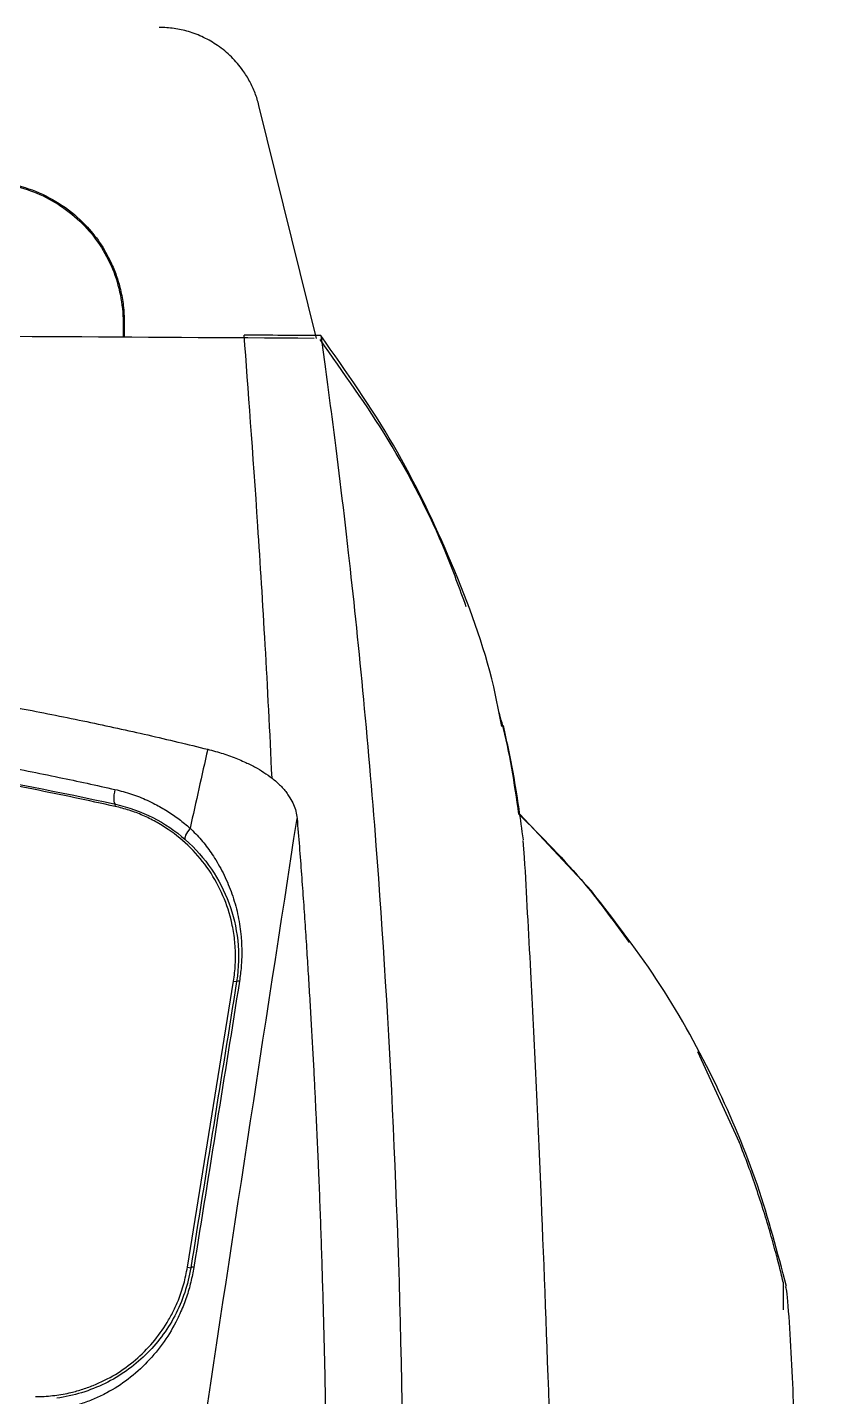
# Model space of a CAD drawing. Header units: millimetres. Extents: x 123.5 to 144.3, y 105.4 to 121.6.
# Drawn here: x 129.34 to 130.187, y 116.794 to 118.262 of the extents above; entities that cross this region are included whole.
import ezdxf

# ---------------------------------------------------------------- set-up
doc = ezdxf.new("R2010")
doc.units = ezdxf.units.MM

msp = doc.modelspace()

# ---------------------------------------------------------------- linework, layer by layer
at = {"color": 7, "linetype": 'Continuous'}
for p, q in [((129.6503, 117.9283), (129.5886, 118.1782)), ((129.4429, 117.9456), (129.4429, 117.9299)), ((129.4442, 117.9456), (129.4442, 117.9299)), ((129.4344, 117.4265), (129.4349, 117.4288)), ((129.9455, 117.3359), (129.8686, 117.4182)), ((129.8736, 117.3717), (129.8722, 117.3901)), ((129.512, 116.9324), (129.5614, 117.2392)), ((129.5614, 117.2392), (129.5647, 117.2387)), ((130.059, 117.1637), (130.1039, 117.0666)), ((129.512, 116.9324), (129.5156, 116.9318)), ((130.151, 116.9164), (130.1511, 116.8867))]:
    msp.add_line(p, q, dxfattribs=at)
at = {"color": 7, "linetype": 'Continuous', "flags": 128}
for points in [[(129.4342, 117.4447), (129.4336, 117.4419), (129.4331, 117.4391), (129.4329, 117.4364), (129.4329, 117.434), (129.4331, 117.432), (129.4335, 117.4304), (129.4342, 117.4293), (129.4349, 117.4288)], [(129.5148, 117.4032), (129.5133, 117.4012), (129.5119, 117.3993), (129.5108, 117.3974), (129.51, 117.3956), (129.5094, 117.394), (129.5092, 117.3927), (129.5093, 117.3916), (129.5097, 117.3909)]]:
    msp.add_lwpolyline(points, dxfattribs=at)
at = {"color": 7, "linetype": 'Continuous'}
for centre, radius, start, end in [((129.5668, 117.2342), 0.00486, 78.0163, 114.9835), ((129.5178, 116.9274), 0.00496, 77.9388, 116.5445)]:
    msp.add_arc(centre, radius, start, end, dxfattribs=at)
for points, knots in [([(129.5886, 118.1782), (129.588, 118.1805), (129.5869, 118.1849), (129.5846, 118.1914), (129.5819, 118.1978), (129.5788, 118.204), (129.5754, 118.2099), (129.5693, 118.2191), (129.5595, 118.2306), (129.5451, 118.2424), (129.5295, 118.2515), (129.5137, 118.2576), (129.4977, 118.2612), (129.4871, 118.2616), (129.4818, 118.2619)], [0, 0, 0, 0, 0.047626, 0.094867, 0.141909, 0.188941, 0.236152, 0.283727, 0.41416, 0.544791, 0.664075, 0.783551, 0.891627, 1, 1, 1, 1]), ([(129.1417, 117.9456), (129.1418, 117.9487), (129.1419, 117.9549), (129.1428, 117.9641), (129.1442, 117.9732), (129.1467, 117.9845), (129.1507, 117.9978), (129.1583, 118.0154), (129.1697, 118.0344), (129.1869, 118.0545), (129.2083, 118.0721), (129.2334, 118.0855), (129.2599, 118.0941), (129.2886, 118.0977), (129.3189, 118.0958), (129.3497, 118.087), (129.3784, 118.0719), (129.4013, 118.0525), (129.4183, 118.0315), (129.4289, 118.013), (129.4359, 117.9959), (129.4405, 117.9803), (129.4436, 117.9635), (129.444, 117.9516), (129.4442, 117.9456)], [0, 0, 0, 0, 0.019548, 0.039014, 0.058471, 0.077994, 0.111927, 0.145923, 0.198729, 0.251594, 0.312222, 0.372911, 0.430342, 0.487833, 0.554285, 0.620798, 0.689301, 0.757809, 0.808616, 0.859485, 0.892162, 0.924899, 0.962404, 1, 1, 1, 1]), ([(129.1431, 117.9456), (129.1431, 117.9652), (129.147, 117.9849), (129.162, 118.0211), (129.1731, 118.0377), (129.2009, 118.0655), (129.2175, 118.0766), (129.2538, 118.0916), (129.2734, 118.0955), (129.3126, 118.0955), (129.3322, 118.0916), (129.3685, 118.0766), (129.3851, 118.0655), (129.4129, 118.0377), (129.424, 118.0211), (129.439, 117.9849), (129.4429, 117.9652), (129.4429, 117.9456)], [0, 0, 0, 0, 0.125, 0.125, 0.25, 0.25, 0.375, 0.375, 0.5, 0.5, 0.625, 0.625, 0.75, 0.75, 0.875, 0.875, 1, 1, 1, 1]), ([(127.9225, 117.9347), (128.1152, 117.9346), (128.5011, 117.9343), (129.0773, 117.9323), (129.4582, 117.9299), (129.648, 117.9287)], [0, 0, 0, 0, 0.333756, 0.668083, 1, 1, 1, 1]), ([(129.6027, 117.4568), (129.5982, 117.5566), (129.5928, 117.6473), (129.5822, 117.8068), (129.577, 117.8755), (129.5729, 117.9319)], [0, 0, 0, 0, 0.5, 0.5, 1, 1, 1, 1]), ([(129.655, 117.9314), (129.6587, 117.905), (129.6626, 117.8759), (129.6725, 117.8005), (129.6888, 117.6678), (129.722, 117.3307), (129.7393, 116.9796), (129.7437, 116.6872), (129.7442, 116.6305), (129.7442, 116.5728)], [0.006079, 0.006079, 0.006079, 0.006079, 0.579526, 0.579526, 1.370109, 2.734139, 4.938381, 4.938381, 5.45612, 5.45612, 5.45612, 5.45612]), ([(129.8493, 117.5122), (129.8465, 117.5264), (129.8351, 117.5862), (129.7969, 117.6879), (129.7368, 117.8153), (129.6822, 117.8928), (129.655, 117.9314)], [0, 0, 0, 0, 0.094153, 0.396079, 0.699643, 1, 1, 1, 1]), ([(129.8111, 117.6406), (129.804, 117.66), (129.7814, 117.7217), (129.7312, 117.8192), (129.6794, 117.8918), (129.6542, 117.9271)], [0, 0, 0, 0, 0.190337, 0.606316, 1, 1, 1, 1]), ([(127.9225, 117.6392), (127.9426, 117.6392), (127.9826, 117.6391), (128.0425, 117.6387), (128.1021, 117.638), (128.1613, 117.6369), (128.2202, 117.6356), (128.2787, 117.634), (128.3529, 117.6316), (128.4423, 117.6279), (128.5463, 117.6225), (128.6485, 117.616), (128.7422, 117.6088), (128.8275, 117.6013), (128.9046, 117.5936), (128.9802, 117.5852), (129.0544, 117.576), (129.1272, 117.5661), (129.1985, 117.5552), (129.2684, 117.5436), (129.3368, 117.5311), (129.4039, 117.5176), (129.4695, 117.5034), (129.5124, 117.493), (129.5337, 117.4878)], [0, 0, 0, 0, 0.036507, 0.072804, 0.108897, 0.14479, 0.180489, 0.215998, 0.251324, 0.315652, 0.379003, 0.441418, 0.502941, 0.551228, 0.598802, 0.645692, 0.691926, 0.737535, 0.782551, 0.827009, 0.870944, 0.914395, 0.9574, 1, 1, 1, 1]), ([(127.9225, 117.5758), (127.9412, 117.5758), (127.9821, 117.5757), (128.0487, 117.5752), (128.1257, 117.5741), (128.2132, 117.5723), (128.3484, 117.5684), (128.5089, 117.5615), (128.6987, 117.5491), (128.8794, 117.5331), (129.034, 117.5148), (129.1529, 117.4975), (129.2327, 117.4846), (129.3059, 117.4714), (129.3724, 117.4583), (129.4143, 117.4491), (129.4342, 117.4447)], [0, 0, 0, 0, 0.036425, 0.079657, 0.129695, 0.186537, 0.250183, 0.393442, 0.500277, 0.622821, 0.750222, 0.80843, 0.862513, 0.912474, 0.958304, 1, 1, 1, 1]), ([(127.9225, 117.5573), (128.051, 117.5573), (128.1795, 117.5553), (128.4358, 117.5469), (128.5638, 117.5406), (128.8179, 117.5216), (128.9442, 117.5089), (129.1931, 117.4757), (129.3158, 117.4551), (129.4349, 117.4288)], [0, 0, 0, 0, 0.25, 0.25, 0.5, 0.5, 0.75, 0.75, 1, 1, 1, 1]), ([(129.4344, 117.4265), (129.42, 117.4296), (129.3908, 117.436), (129.3465, 117.445), (129.3011, 117.4537), (129.2548, 117.4621), (129.2076, 117.4701), (129.1593, 117.4777), (129.11, 117.485), (129.0159, 117.4981), (128.8732, 117.5148), (128.7159, 117.5286), (128.5877, 117.5374), (128.4934, 117.5427), (128.3981, 117.5472), (128.2929, 117.5511), (128.1766, 117.5542), (128.05, 117.5563), (127.9651, 117.5566), (127.9225, 117.5567)], [0, 0, 0, 0, 0.029172, 0.058931, 0.08928, 0.120224, 0.151766, 0.183909, 0.216658, 0.250014, 0.371438, 0.500007, 0.561672, 0.625011, 0.686281, 0.750033, 0.83259, 0.915909, 1, 1, 1, 1]), ([(129.8675, 117.4182), (129.8628, 117.4511), (129.8575, 117.488), (129.8472, 117.5239), (129.8461, 117.5278)], [0, 0, 0, 0, 0.889897, 1, 1, 1, 1]), ([(129.8723, 117.3908), (129.8693, 117.4129), (129.8632, 117.4569), (129.855, 117.4946), (129.8509, 117.5134)], [0, 0, 0, 0, 0.502748, 1, 1, 1, 1]), ([(129.5337, 117.4878), (129.5365, 117.4871), (129.5422, 117.4856), (129.5503, 117.4831), (129.5582, 117.4804), (129.5658, 117.4775), (129.5746, 117.4737), (129.5842, 117.469), (129.5942, 117.4631), (129.5999, 117.4589), (129.6027, 117.4568)], [0, 0, 0, 0, 0.099197, 0.198416, 0.298049, 0.398483, 0.500097, 0.666179, 0.83229, 1, 1, 1, 1]), ([(129.4342, 117.4447), (129.4372, 117.4439), (129.4431, 117.4425), (129.4519, 117.4398), (129.4605, 117.4367), (129.4689, 117.4331), (129.479, 117.4282), (129.4905, 117.4216), (129.5032, 117.413), (129.5109, 117.4065), (129.5148, 117.4032)], [0, 0, 0, 0, 0.100053, 0.199813, 0.299485, 0.39927, 0.499364, 0.667354, 0.833932, 1, 1, 1, 1]), ([(129.6027, 117.4568), (129.6043, 117.4555), (129.6076, 117.4529), (129.6118, 117.4488), (129.6157, 117.4445), (129.6191, 117.4402), (129.6226, 117.4349), (129.6259, 117.4286), (129.6285, 117.4212), (129.6293, 117.4162), (129.6296, 117.4137)], [0, 0, 0, 0, 0.097814, 0.196456, 0.29622, 0.397392, 0.500246, 0.663675, 0.82996, 1, 1, 1, 1]), ([(129.5614, 117.2392), (129.5618, 117.2421), (129.5627, 117.248), (129.5634, 117.2569), (129.5636, 117.2658), (129.5634, 117.2747), (129.5626, 117.2835), (129.5614, 117.2924), (129.5583, 117.3084), (129.551, 117.3312), (129.5359, 117.3586), (129.516, 117.3828), (129.4958, 117.3994), (129.4781, 117.4103), (129.4641, 117.4171), (129.4496, 117.4227), (129.4395, 117.4252), (129.4344, 117.4265)], [0, 0, 0, 0, 0.036018, 0.071769, 0.107357, 0.142887, 0.178465, 0.214196, 0.250184, 0.375045, 0.50003, 0.624891, 0.749876, 0.81262, 0.874846, 0.937118, 1, 1, 1, 1]), ([(129.8675, 117.4182), (129.892, 117.3938), (129.9351, 117.3506), (129.9705, 117.3017), (129.9859, 117.2805)], [0, 0, 0, 0, 0.565898, 1, 1, 1, 1]), ([(129.5148, 117.4032), (129.5168, 117.4012), (129.521, 117.3971), (129.5267, 117.3907), (129.5323, 117.3839), (129.5375, 117.3767), (129.5447, 117.3657), (129.553, 117.3504), (129.561, 117.3302), (129.5667, 117.309), (129.5696, 117.2889), (129.5704, 117.2708), (129.5699, 117.2548), (129.5685, 117.2442), (129.5678, 117.239)], [0, 0, 0, 0, 0.046859, 0.094706, 0.143591, 0.193563, 0.244671, 0.367999, 0.4929, 0.62187, 0.744678, 0.832861, 0.917584, 1, 1, 1, 1]), ([(129.6296, 117.4137), (129.6304, 117.4036), (129.632, 117.3838), (129.6343, 117.3539), (129.6364, 117.3246), (129.6383, 117.296), (129.6402, 117.2679), (129.6419, 117.2406), (129.6435, 117.214), (129.645, 117.1881), (129.6464, 117.1631), (129.6477, 117.1389), (129.6488, 117.1157), (129.6499, 117.0933), (129.6509, 117.0719), (129.6518, 117.0514), (129.6533, 117.0164), (129.6552, 116.9648), (129.6574, 116.8945), (129.6593, 116.82), (129.6606, 116.7411), (129.6616, 116.6579), (129.6616, 116.6001), (129.6617, 116.5708)], [0, 0, 0, 0, 0.0420064, 0.0826574, 0.1219544, 0.1598985, 0.1964906, 0.2317316, 0.2656221, 0.2981624, 0.3293529, 0.3591937, 0.3876851, 0.414827, 0.4406195, 0.4650626, 0.4881562, 0.565624, 0.6462287, 0.7299708, 0.8168491, 0.9068606, 1, 1, 1, 1]), ([(129.5097, 117.3909), (129.5206, 117.3813), (129.5299, 117.3707), (129.5454, 117.3479), (129.5517, 117.3358), (129.5611, 117.3103), (129.5643, 117.2969), (129.5674, 117.2687), (129.5671, 117.2537), (129.5647, 117.2387)], [0, 0, 0, 0, 0.25, 0.25, 0.5, 0.5, 0.75, 0.75, 1, 1, 1, 1]), ([(129.9091, 116.491), (129.9091, 116.491), (129.9091, 116.491), (129.9035, 116.6911), (129.8941, 116.9635), (129.8819, 117.222), (129.8758, 117.3329), (129.8736, 117.3717)], [0.523791, 0.523791, 0.523791, 0.523791, 0.523817, 0.523817, 2.72806, 4.09209, 4.882655, 4.882655, 4.882655, 4.882655]), ([(130.1545, 116.9118), (130.1449, 116.9482), (130.1256, 117.0221), (130.0798, 117.1307), (130.021, 117.2382), (129.971, 117.3029), (129.9454, 117.3359)], [0, 0, 0, 0, 0.235086, 0.477073, 0.732526, 1, 1, 1, 1]), ([(129.5678, 117.239), (129.5597, 117.1884), (129.5434, 117.0861), (129.5271, 116.9839), (129.5188, 116.9322)], [0, 0, 0, 0, 0.494442, 1, 1, 1, 1]), ([(130.151, 116.9164), (130.1502, 116.9196), (130.1487, 116.9261), (130.1463, 116.9357), (130.1426, 116.9499), (130.1374, 116.9687), (130.1302, 116.9925), (130.1223, 117.0169), (130.1135, 117.0419), (130.1071, 117.0583), (130.1039, 117.0666)], [0, 0, 0, 0, 0.061952, 0.124188, 0.186713, 0.335028, 0.490453, 0.653053, 0.822886, 1, 1, 1, 1]), ([(129.3491, 116.7936), (129.3521, 116.7937), (129.3582, 116.7938), (129.3673, 116.7946), (129.3763, 116.7958), (129.3867, 116.7978), (129.3983, 116.801), (129.4151, 116.807), (129.4351, 116.8169), (129.4565, 116.8325), (129.4753, 116.8512), (129.4882, 116.8692), (129.4968, 116.8848), (129.503, 116.8986), (129.5085, 116.9144), (129.5108, 116.9264), (129.512, 116.9324)], [0, 0, 0, 0, 0.039196, 0.078256, 0.117299, 0.156445, 0.214611, 0.272901, 0.386567, 0.500356, 0.613381, 0.726527, 0.784618, 0.842829, 0.921319, 1, 1, 1, 1]), ([(129.5156, 116.9318), (129.5141, 116.9228), (129.5119, 116.9138), (129.5061, 116.8965), (129.5025, 116.8881), (129.49, 116.8644), (129.4793, 116.8503), (129.4542, 116.826), (129.4397, 116.8157), (129.4076, 116.7999), (129.3899, 116.7944), (129.3717, 116.7919)], [0, 0, 0, 0, 0.125, 0.125, 0.25, 0.25, 0.5, 0.5, 0.75, 0.75, 1, 1, 1, 1]), ([(129.5188, 116.9322), (129.5184, 116.9296), (129.5174, 116.9243), (129.5156, 116.9163), (129.5135, 116.9083), (129.511, 116.9003), (129.5081, 116.8923), (129.5047, 116.8843), (129.4983, 116.8707), (129.4873, 116.852), (129.4696, 116.8305), (129.449, 116.812), (129.4295, 116.7994), (129.4129, 116.7914), (129.3998, 116.7864), (129.3867, 116.7825), (129.3777, 116.7808), (129.3733, 116.78)], [0, 0, 0, 0, 0.035187, 0.070667, 0.106594, 0.143119, 0.180392, 0.218555, 0.257748, 0.380201, 0.509899, 0.635788, 0.75712, 0.820157, 0.881606, 0.941534, 1, 1, 1, 1]), ([(130.158, 116.8672), (130.157, 116.8836), (130.1556, 116.9071), (130.1541, 116.9107), (130.1536, 116.9118)], [0, 0, 0, 0, 0.6927717, 1, 1, 1, 1]), ([(130.1869, 116.2404), (130.1865, 116.251), (130.1856, 116.2731), (130.1841, 116.3074), (130.1826, 116.3441), (130.181, 116.3831), (130.1792, 116.4244), (130.1773, 116.4678), (130.1754, 116.5131), (130.1732, 116.5602), (130.171, 116.6089), (130.1686, 116.659), (130.1662, 116.7103), (130.1636, 116.7624), (130.1608, 116.8153), (130.159, 116.8497), (130.158, 116.8672)], [0, 0, 0, 0, 0.045352, 0.094717, 0.148097, 0.20549, 0.266895, 0.332312, 0.40174, 0.475177, 0.552622, 0.634076, 0.719537, 0.809009, 0.902494, 1, 1, 1, 1])]:
    msp.add_open_spline(points, degree=3, knots=knots, dxfattribs=at)
for points in [[(129.655, 117.9314), (129.6276, 117.9315), (129.6003, 117.9317), (129.5729, 117.9319)], [(129.5337, 117.4878), (129.5274, 117.4596), (129.5211, 117.4314), (129.5148, 117.4032)], [(129.4349, 117.4288), (129.4627, 117.4227), (129.4885, 117.4096), (129.5097, 117.3909)], [(129.5239, 116.7218), (129.5587, 116.9522), (129.594, 117.1829), (129.6296, 117.4137)], [(129.5647, 117.2387), (129.5483, 117.1363), (129.5319, 117.0341), (129.5156, 116.9318)]]:
    msp.add_open_spline(points, degree=3, dxfattribs=at)

doc.saveas('drawing.dxf')
